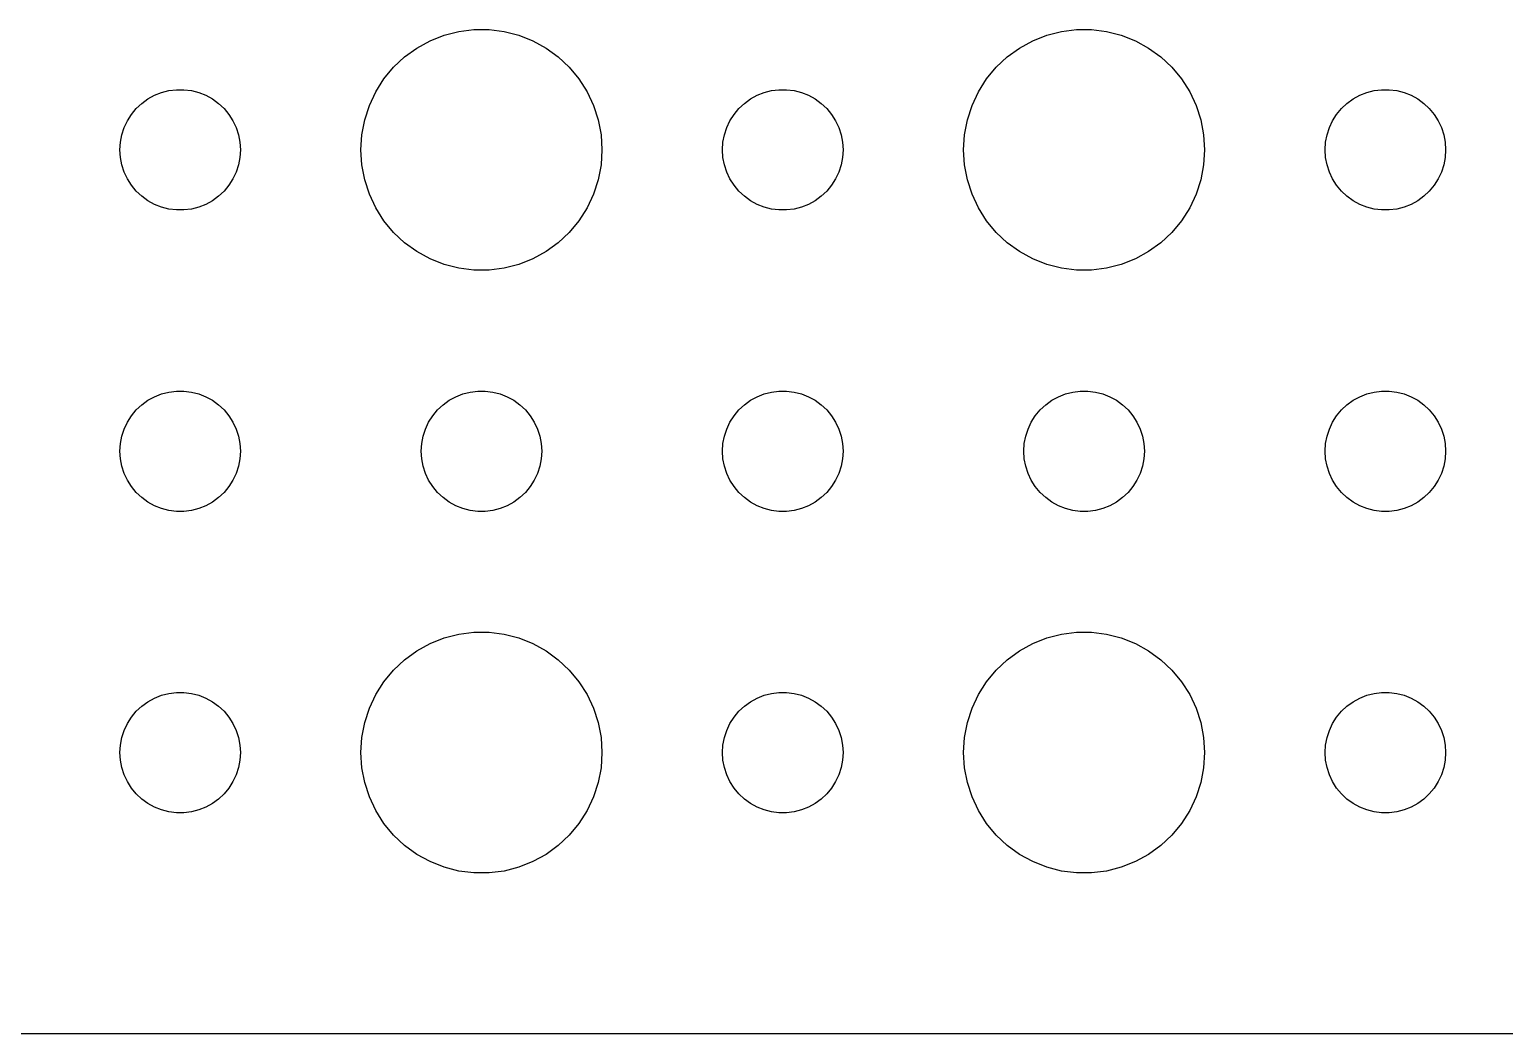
# Model space of a CAD drawing. Header units: metres. Extents: x -142 to 142, y -112 to 112.
# Drawn here: x 33.75 to 70.47, y -111.99 to -87.01 of the extents above; entities that cross this region are included whole.
import ezdxf

# ---------------------------------------------------------------- set-up
doc = ezdxf.new("R2010")
doc.units = ezdxf.units.M

msp = doc.modelspace()

# ---------------------------------------------------------------- linework, layer by layer
for p, q in [((44.4379, -87.0531), (44.8116, -87.0059)), ((44.8116, -87.0059), (45.1884, -87.0059)), ((45.1884, -87.0059), (45.5621, -87.0531)), ((59.4379, -87.0531), (59.8116, -87.0059)), ((59.8116, -87.0059), (60.1884, -87.0059)), ((60.1884, -87.0059), (60.5621, -87.0531)), ((43.3925, -87.467), (43.7227, -87.2855)), ((43.7227, -87.2855), (44.0729, -87.1468)), ((44.0729, -87.1468), (44.4379, -87.0531)), ((45.5621, -87.0531), (45.927, -87.1468)), ((45.927, -87.1468), (46.2773, -87.2855)), ((46.2773, -87.2855), (46.6075, -87.467)), ((58.3925, -87.467), (58.7227, -87.2855)), ((58.7227, -87.2855), (59.0729, -87.1468)), ((59.0729, -87.1468), (59.4379, -87.0531)), ((60.5621, -87.0531), (60.927, -87.1468)), ((60.927, -87.1468), (61.2773, -87.2855)), ((61.2773, -87.2855), (61.6075, -87.467)), ((42.8131, -87.9464), (43.0877, -87.6885)), ((43.0877, -87.6885), (43.3925, -87.467)), ((46.6075, -87.467), (46.9123, -87.6885)), ((46.9123, -87.6885), (47.1869, -87.9464)), ((57.8131, -87.9464), (58.0877, -87.6885)), ((58.0877, -87.6885), (58.3925, -87.467)), ((61.6075, -87.467), (61.9123, -87.6885)), ((61.9123, -87.6885), (62.1869, -87.9464)), ((42.5729, -88.2366), (42.8131, -87.9464)), ((47.1869, -87.9464), (47.427, -88.2366)), ((57.5729, -88.2366), (57.8131, -87.9464)), ((62.1869, -87.9464), (62.427, -88.2366)), ((42.3711, -88.5547), (42.5729, -88.2366)), ((47.427, -88.2366), (47.6289, -88.5547)), ((57.3711, -88.5547), (57.5729, -88.2366)), ((62.427, -88.2366), (62.6289, -88.5547)), ((36.4065, -88.9732), (36.5439, -88.8442)), ((36.5439, -88.8442), (36.6963, -88.7335)), ((36.6963, -88.7335), (36.8613, -88.6428)), ((36.8613, -88.6428), (37.0365, -88.5734)), ((37.0365, -88.5734), (37.2189, -88.5266)), ((37.2189, -88.5266), (37.4058, -88.503)), ((37.4058, -88.503), (37.5942, -88.503)), ((37.5942, -88.503), (37.7811, -88.5266)), ((37.7811, -88.5266), (37.9635, -88.5734)), ((37.9635, -88.5734), (38.1387, -88.6428)), ((38.1387, -88.6428), (38.3037, -88.7335)), ((38.3037, -88.7335), (38.4561, -88.8442)), ((38.4561, -88.8442), (38.5934, -88.9732)), ((42.2107, -88.8956), (42.3711, -88.5547)), ((47.6289, -88.5547), (47.7893, -88.8956)), ((51.4065, -88.9732), (51.5439, -88.8442)), ((51.5439, -88.8442), (51.6963, -88.7335)), ((51.6963, -88.7335), (51.8613, -88.6428)), ((51.8613, -88.6428), (52.0365, -88.5734)), ((52.0365, -88.5734), (52.2189, -88.5266)), ((52.2189, -88.5266), (52.4058, -88.503)), ((52.4058, -88.503), (52.5942, -88.503)), ((52.5942, -88.503), (52.7811, -88.5266)), ((52.7811, -88.5266), (52.9635, -88.5734)), ((52.9635, -88.5734), (53.1387, -88.6428)), ((53.1387, -88.6428), (53.3037, -88.7335)), ((53.3037, -88.7335), (53.4561, -88.8442)), ((53.4561, -88.8442), (53.5934, -88.9732)), ((57.2107, -88.8956), (57.3711, -88.5547)), ((62.6289, -88.5547), (62.7893, -88.8956)), ((66.4065, -88.9732), (66.5439, -88.8442)), ((66.5439, -88.8442), (66.6963, -88.7335)), ((66.6963, -88.7335), (66.8613, -88.6428)), ((66.8613, -88.6428), (67.0365, -88.5734)), ((67.0365, -88.5734), (67.2189, -88.5266)), ((67.2189, -88.5266), (67.4058, -88.503)), ((67.4058, -88.503), (67.5942, -88.503)), ((67.5942, -88.503), (67.7811, -88.5266)), ((67.7811, -88.5266), (67.9635, -88.5734)), ((67.9635, -88.5734), (68.1387, -88.6428)), ((68.1387, -88.6428), (68.3037, -88.7335)), ((68.3037, -88.7335), (68.4561, -88.8442)), ((68.4561, -88.8442), (68.5934, -88.9732)), ((36.1855, -89.2774), (36.2865, -89.1183)), ((36.2865, -89.1183), (36.4065, -88.9732)), ((38.5934, -88.9732), (38.7135, -89.1183)), ((38.7135, -89.1183), (38.8145, -89.2774)), ((42.0942, -89.2539), (42.2107, -88.8956)), ((47.7893, -88.8956), (47.9057, -89.2539)), ((51.1855, -89.2774), (51.2865, -89.1183)), ((51.2865, -89.1183), (51.4065, -88.9732)), ((53.5934, -88.9732), (53.7135, -89.1183)), ((53.7135, -89.1183), (53.8145, -89.2774)), ((57.0942, -89.2539), (57.2107, -88.8956)), ((62.7893, -88.8956), (62.9057, -89.2539)), ((66.1855, -89.2774), (66.2865, -89.1183)), ((66.2865, -89.1183), (66.4065, -88.9732)), ((68.5934, -88.9732), (68.7135, -89.1183)), ((68.7135, -89.1183), (68.8145, -89.2774)), ((36.0471, -89.627), (36.1053, -89.4478)), ((36.1053, -89.4478), (36.1855, -89.2774)), ((38.8145, -89.2774), (38.8947, -89.4478)), ((38.8947, -89.4478), (38.9529, -89.627)), ((42.0237, -89.624), (42.0942, -89.2539)), ((47.9057, -89.2539), (47.9763, -89.624)), ((51.0471, -89.627), (51.1053, -89.4478)), ((51.1053, -89.4478), (51.1855, -89.2774)), ((53.8145, -89.2774), (53.8947, -89.4478)), ((53.8947, -89.4478), (53.9529, -89.627)), ((57.0237, -89.624), (57.0942, -89.2539)), ((62.9057, -89.2539), (62.9763, -89.624)), ((66.0471, -89.627), (66.1053, -89.4478)), ((66.1053, -89.4478), (66.1855, -89.2774)), ((68.8145, -89.2774), (68.8947, -89.4478)), ((68.8947, -89.4478), (68.9529, -89.627)), ((36, -90), (36.0118, -89.812)), ((36.0118, -89.812), (36.0471, -89.627)), ((38.9529, -89.627), (38.9882, -89.812)), ((38.9882, -89.812), (39, -90)), ((42, -90), (42.0237, -89.624)), ((47.9763, -89.624), (48, -90)), ((51, -90), (51.0118, -89.812)), ((51.0118, -89.812), (51.0471, -89.627)), ((53.9529, -89.627), (53.9882, -89.812)), ((53.9882, -89.812), (54, -90)), ((57, -90), (57.0237, -89.624)), ((62.9763, -89.624), (63, -90)), ((66, -90), (66.0118, -89.812)), ((66.0118, -89.812), (66.0471, -89.627)), ((68.9529, -89.627), (68.9882, -89.812)), ((68.9882, -89.812), (69, -90)), ((36.0118, -90.188), (36, -90)), ((36.0471, -90.373), (36.0118, -90.188)), ((38.9882, -90.188), (38.9529, -90.373)), ((39, -90), (38.9882, -90.188)), ((42.0237, -90.376), (42, -90)), ((48, -90), (47.9763, -90.376)), ((51.0118, -90.188), (51, -90)), ((51.0471, -90.373), (51.0118, -90.188)), ((53.9882, -90.188), (53.9529, -90.373)), ((54, -90), (53.9882, -90.188)), ((57.0237, -90.376), (57, -90)), ((63, -90), (62.9763, -90.376)), ((66.0118, -90.188), (66, -90)), ((66.0471, -90.373), (66.0118, -90.188)), ((68.9882, -90.188), (68.9529, -90.373)), ((69, -90), (68.9882, -90.188)), ((36.1053, -90.5522), (36.0471, -90.373)), ((36.1855, -90.7226), (36.1053, -90.5522)), ((38.8947, -90.5522), (38.8145, -90.7226)), ((38.9529, -90.373), (38.8947, -90.5522)), ((42.0942, -90.7461), (42.0237, -90.376)), ((47.9763, -90.376), (47.9057, -90.7461)), ((51.1053, -90.5522), (51.0471, -90.373)), ((51.1855, -90.7226), (51.1053, -90.5522)), ((53.8947, -90.5522), (53.8145, -90.7226)), ((53.9529, -90.373), (53.8947, -90.5522)), ((57.0942, -90.7461), (57.0237, -90.376)), ((62.9763, -90.376), (62.9057, -90.7461)), ((66.1053, -90.5522), (66.0471, -90.373)), ((66.1855, -90.7226), (66.1053, -90.5522)), ((68.8947, -90.5522), (68.8145, -90.7226)), ((68.9529, -90.373), (68.8947, -90.5522)), ((36.2865, -90.8817), (36.1855, -90.7226)), ((36.4065, -91.0268), (36.2865, -90.8817)), ((36.5439, -91.1558), (36.4065, -91.0268)), ((38.5934, -91.0268), (38.4561, -91.1558)), ((38.7135, -90.8817), (38.5934, -91.0268)), ((38.8145, -90.7226), (38.7135, -90.8817)), ((42.2107, -91.1044), (42.0942, -90.7461)), ((47.9057, -90.7461), (47.7893, -91.1044)), ((51.2865, -90.8817), (51.1855, -90.7226)), ((51.4065, -91.0268), (51.2865, -90.8817)), ((51.5439, -91.1558), (51.4065, -91.0268)), ((53.5934, -91.0268), (53.4561, -91.1558)), ((53.7135, -90.8817), (53.5934, -91.0268)), ((53.8145, -90.7226), (53.7135, -90.8817)), ((57.2107, -91.1044), (57.0942, -90.7461)), ((62.9057, -90.7461), (62.7893, -91.1044)), ((66.2865, -90.8817), (66.1855, -90.7226)), ((66.4065, -91.0268), (66.2865, -90.8817)), ((66.5439, -91.1558), (66.4065, -91.0268)), ((68.5934, -91.0268), (68.4561, -91.1558)), ((68.7135, -90.8817), (68.5934, -91.0268)), ((68.8145, -90.7226), (68.7135, -90.8817)), ((36.6963, -91.2665), (36.5439, -91.1558)), ((36.8613, -91.3572), (36.6963, -91.2665)), ((37.0365, -91.4266), (36.8613, -91.3572)), ((38.1387, -91.3572), (37.9635, -91.4266)), ((38.3037, -91.2665), (38.1387, -91.3572)), ((38.4561, -91.1558), (38.3037, -91.2665)), ((42.3711, -91.4453), (42.2107, -91.1044)), ((47.7893, -91.1044), (47.6289, -91.4453)), ((51.6963, -91.2665), (51.5439, -91.1558)), ((51.8613, -91.3572), (51.6963, -91.2665)), ((52.0365, -91.4266), (51.8613, -91.3572)), ((53.1387, -91.3572), (52.9635, -91.4266)), ((53.3037, -91.2665), (53.1387, -91.3572)), ((53.4561, -91.1558), (53.3037, -91.2665)), ((57.3711, -91.4453), (57.2107, -91.1044)), ((62.7893, -91.1044), (62.6289, -91.4453)), ((66.6963, -91.2665), (66.5439, -91.1558)), ((66.8613, -91.3572), (66.6963, -91.2665)), ((67.0365, -91.4266), (66.8613, -91.3572)), ((68.1387, -91.3572), (67.9635, -91.4266)), ((68.3037, -91.2665), (68.1387, -91.3572)), ((68.4561, -91.1558), (68.3037, -91.2665)), ((37.2189, -91.4734), (37.0365, -91.4266)), ((37.4058, -91.497), (37.2189, -91.4734)), ((37.5942, -91.497), (37.4058, -91.497)), ((37.7811, -91.4734), (37.5942, -91.497)), ((37.9635, -91.4266), (37.7811, -91.4734)), ((42.5729, -91.7634), (42.3711, -91.4453)), ((42.8131, -92.0536), (42.5729, -91.7634)), ((47.427, -91.7634), (47.1869, -92.0536)), ((47.6289, -91.4453), (47.427, -91.7634)), ((52.2189, -91.4734), (52.0365, -91.4266)), ((52.4058, -91.497), (52.2189, -91.4734)), ((52.5942, -91.497), (52.4058, -91.497)), ((52.7811, -91.4734), (52.5942, -91.497)), ((52.9635, -91.4266), (52.7811, -91.4734)), ((57.5729, -91.7634), (57.3711, -91.4453)), ((57.8131, -92.0536), (57.5729, -91.7634)), ((62.427, -91.7634), (62.1869, -92.0536)), ((62.6289, -91.4453), (62.427, -91.7634)), ((67.2189, -91.4734), (67.0365, -91.4266)), ((67.4058, -91.497), (67.2189, -91.4734)), ((67.5942, -91.497), (67.4058, -91.497)), ((67.7811, -91.4734), (67.5942, -91.497)), ((67.9635, -91.4266), (67.7811, -91.4734)), ((43.0877, -92.3115), (42.8131, -92.0536)), ((47.1869, -92.0536), (46.9123, -92.3115)), ((58.0877, -92.3115), (57.8131, -92.0536)), ((62.1869, -92.0536), (61.9123, -92.3115)), ((43.3925, -92.533), (43.0877, -92.3115)), ((46.9123, -92.3115), (46.6075, -92.533)), ((58.3925, -92.533), (58.0877, -92.3115)), ((61.9123, -92.3115), (61.6075, -92.533)), ((43.7227, -92.7145), (43.3925, -92.533)), ((44.0729, -92.8532), (43.7227, -92.7145)), ((44.4379, -92.9469), (44.0729, -92.8532)), ((45.927, -92.8532), (45.5621, -92.9469)), ((46.2773, -92.7145), (45.927, -92.8532)), ((46.6075, -92.533), (46.2773, -92.7145)), ((58.7227, -92.7145), (58.3925, -92.533)), ((59.0729, -92.8532), (58.7227, -92.7145)), ((59.4379, -92.9469), (59.0729, -92.8532)), ((60.927, -92.8532), (60.5621, -92.9469)), ((61.2773, -92.7145), (60.927, -92.8532)), ((61.6075, -92.533), (61.2773, -92.7145)), ((44.8116, -92.9941), (44.4379, -92.9469)), ((45.1884, -92.9941), (44.8116, -92.9941)), ((45.5621, -92.9469), (45.1884, -92.9941)), ((59.8116, -92.9941), (59.4379, -92.9469)), ((60.1884, -92.9941), (59.8116, -92.9941)), ((60.5621, -92.9469), (60.1884, -92.9941)), ((36.6963, -96.2335), (36.8613, -96.1428)), ((36.8613, -96.1428), (37.0365, -96.0734)), ((37.0365, -96.0734), (37.2189, -96.0266)), ((37.2189, -96.0266), (37.4058, -96.003)), ((37.4058, -96.003), (37.5942, -96.003)), ((37.5942, -96.003), (37.7811, -96.0266)), ((37.7811, -96.0266), (37.9635, -96.0734)), ((37.9635, -96.0734), (38.1387, -96.1428)), ((38.1387, -96.1428), (38.3037, -96.2335)), ((44.1963, -96.2335), (44.3613, -96.1428)), ((44.3613, -96.1428), (44.5365, -96.0734)), ((44.5365, -96.0734), (44.7189, -96.0266)), ((44.7189, -96.0266), (44.9058, -96.003)), ((44.9058, -96.003), (45.0942, -96.003)), ((45.0942, -96.003), (45.2811, -96.0266)), ((45.2811, -96.0266), (45.4635, -96.0734)), ((45.4635, -96.0734), (45.6387, -96.1428)), ((45.6387, -96.1428), (45.8037, -96.2335)), ((51.6963, -96.2335), (51.8613, -96.1428)), ((51.8613, -96.1428), (52.0365, -96.0734)), ((52.0365, -96.0734), (52.2189, -96.0266)), ((52.2189, -96.0266), (52.4058, -96.003)), ((52.4058, -96.003), (52.5942, -96.003)), ((52.5942, -96.003), (52.7811, -96.0266)), ((52.7811, -96.0266), (52.9635, -96.0734)), ((52.9635, -96.0734), (53.1387, -96.1428)), ((53.1387, -96.1428), (53.3037, -96.2335)), ((59.1963, -96.2335), (59.3613, -96.1428)), ((59.3613, -96.1428), (59.5365, -96.0734)), ((59.5365, -96.0734), (59.7189, -96.0266)), ((59.7189, -96.0266), (59.9058, -96.003)), ((59.9058, -96.003), (60.0942, -96.003)), ((60.0942, -96.003), (60.2811, -96.0266)), ((60.2811, -96.0266), (60.4635, -96.0734)), ((60.4635, -96.0734), (60.6387, -96.1428)), ((60.6387, -96.1428), (60.8037, -96.2335)), ((66.6963, -96.2335), (66.8613, -96.1428)), ((66.8613, -96.1428), (67.0365, -96.0734)), ((67.0365, -96.0734), (67.2189, -96.0266)), ((67.2189, -96.0266), (67.4058, -96.003)), ((67.4058, -96.003), (67.5942, -96.003)), ((67.5942, -96.003), (67.7811, -96.0266)), ((67.7811, -96.0266), (67.9635, -96.0734)), ((67.9635, -96.0734), (68.1387, -96.1428)), ((68.1387, -96.1428), (68.3037, -96.2335)), ((36.2865, -96.6183), (36.4065, -96.4732)), ((36.4065, -96.4732), (36.5439, -96.3442)), ((36.5439, -96.3442), (36.6963, -96.2335)), ((38.3037, -96.2335), (38.4561, -96.3442)), ((38.4561, -96.3442), (38.5934, -96.4732)), ((38.5934, -96.4732), (38.7135, -96.6183)), ((43.7865, -96.6183), (43.9065, -96.4732)), ((43.9065, -96.4732), (44.0439, -96.3442)), ((44.0439, -96.3442), (44.1963, -96.2335)), ((45.8037, -96.2335), (45.9561, -96.3442)), ((45.9561, -96.3442), (46.0934, -96.4732)), ((46.0934, -96.4732), (46.2135, -96.6183)), ((51.2865, -96.6183), (51.4065, -96.4732)), ((51.4065, -96.4732), (51.5439, -96.3442)), ((51.5439, -96.3442), (51.6963, -96.2335)), ((53.3037, -96.2335), (53.4561, -96.3442)), ((53.4561, -96.3442), (53.5934, -96.4732)), ((53.5934, -96.4732), (53.7135, -96.6183)), ((58.7865, -96.6183), (58.9065, -96.4732)), ((58.9065, -96.4732), (59.0439, -96.3442)), ((59.0439, -96.3442), (59.1963, -96.2335)), ((60.8037, -96.2335), (60.9561, -96.3442)), ((60.9561, -96.3442), (61.0934, -96.4732)), ((61.0934, -96.4732), (61.2135, -96.6183)), ((66.2865, -96.6183), (66.4065, -96.4732)), ((66.4065, -96.4732), (66.5439, -96.3442)), ((66.5439, -96.3442), (66.6963, -96.2335)), ((68.3037, -96.2335), (68.4561, -96.3442)), ((68.4561, -96.3442), (68.5934, -96.4732)), ((68.5934, -96.4732), (68.7135, -96.6183)), ((36.1053, -96.9478), (36.1855, -96.7774)), ((36.1855, -96.7774), (36.2865, -96.6183)), ((38.7135, -96.6183), (38.8145, -96.7774)), ((38.8145, -96.7774), (38.8947, -96.9478)), ((43.6053, -96.9478), (43.6855, -96.7774)), ((43.6855, -96.7774), (43.7865, -96.6183)), ((46.2135, -96.6183), (46.3145, -96.7774)), ((46.3145, -96.7774), (46.3947, -96.9478)), ((51.1053, -96.9478), (51.1855, -96.7774)), ((51.1855, -96.7774), (51.2865, -96.6183)), ((53.7135, -96.6183), (53.8145, -96.7774)), ((53.8145, -96.7774), (53.8947, -96.9478)), ((58.6053, -96.9478), (58.6855, -96.7774)), ((58.6855, -96.7774), (58.7865, -96.6183)), ((61.2135, -96.6183), (61.3145, -96.7774)), ((61.3145, -96.7774), (61.3947, -96.9478)), ((66.1053, -96.9478), (66.1855, -96.7774)), ((66.1855, -96.7774), (66.2865, -96.6183)), ((68.7135, -96.6183), (68.8145, -96.7774)), ((68.8145, -96.7774), (68.8947, -96.9478)), ((36.0118, -97.312), (36.0471, -97.127)), ((36.0471, -97.127), (36.1053, -96.9478)), ((38.8947, -96.9478), (38.9529, -97.127)), ((38.9529, -97.127), (38.9882, -97.312)), ((43.5118, -97.312), (43.5471, -97.127)), ((43.5471, -97.127), (43.6053, -96.9478)), ((46.3947, -96.9478), (46.4529, -97.127)), ((46.4529, -97.127), (46.4882, -97.312)), ((51.0118, -97.312), (51.0471, -97.127)), ((51.0471, -97.127), (51.1053, -96.9478)), ((53.8947, -96.9478), (53.9529, -97.127)), ((53.9529, -97.127), (53.9882, -97.312)), ((58.5118, -97.312), (58.5471, -97.127)), ((58.5471, -97.127), (58.6053, -96.9478)), ((61.3947, -96.9478), (61.4529, -97.127)), ((61.4529, -97.127), (61.4882, -97.312)), ((66.0118, -97.312), (66.0471, -97.127)), ((66.0471, -97.127), (66.1053, -96.9478)), ((68.8947, -96.9478), (68.9529, -97.127)), ((68.9529, -97.127), (68.9882, -97.312)), ((36, -97.5), (36.0118, -97.312)), ((36.0118, -97.688), (36, -97.5)), ((38.9882, -97.312), (39, -97.5)), ((39, -97.5), (38.9882, -97.688)), ((43.5, -97.5), (43.5118, -97.312)), ((43.5118, -97.688), (43.5, -97.5)), ((46.4882, -97.312), (46.5, -97.5)), ((46.5, -97.5), (46.4882, -97.688)), ((51, -97.5), (51.0118, -97.312)), ((51.0118, -97.688), (51, -97.5)), ((53.9882, -97.312), (54, -97.5)), ((54, -97.5), (53.9882, -97.688)), ((58.5, -97.5), (58.5118, -97.312)), ((58.5118, -97.688), (58.5, -97.5)), ((61.4882, -97.312), (61.5, -97.5)), ((61.5, -97.5), (61.4882, -97.688)), ((66, -97.5), (66.0118, -97.312)), ((66.0118, -97.688), (66, -97.5)), ((68.9882, -97.312), (69, -97.5)), ((69, -97.5), (68.9882, -97.688)), ((36.0471, -97.873), (36.0118, -97.688)), ((36.1053, -98.0522), (36.0471, -97.873)), ((38.9529, -97.873), (38.8947, -98.0522)), ((38.9882, -97.688), (38.9529, -97.873)), ((43.5471, -97.873), (43.5118, -97.688)), ((43.6053, -98.0522), (43.5471, -97.873)), ((46.4529, -97.873), (46.3947, -98.0522)), ((46.4882, -97.688), (46.4529, -97.873)), ((51.0471, -97.873), (51.0118, -97.688)), ((51.1053, -98.0522), (51.0471, -97.873)), ((53.9529, -97.873), (53.8947, -98.0522)), ((53.9882, -97.688), (53.9529, -97.873)), ((58.5471, -97.873), (58.5118, -97.688)), ((58.6053, -98.0522), (58.5471, -97.873)), ((61.4529, -97.873), (61.3947, -98.0522)), ((61.4882, -97.688), (61.4529, -97.873)), ((66.0471, -97.873), (66.0118, -97.688)), ((66.1053, -98.0522), (66.0471, -97.873)), ((68.9529, -97.873), (68.8947, -98.0522)), ((68.9882, -97.688), (68.9529, -97.873)), ((36.1855, -98.2226), (36.1053, -98.0522)), ((36.2865, -98.3817), (36.1855, -98.2226)), ((36.4065, -98.5268), (36.2865, -98.3817)), ((38.7135, -98.3817), (38.5934, -98.5268)), ((38.8145, -98.2226), (38.7135, -98.3817)), ((38.8947, -98.0522), (38.8145, -98.2226)), ((43.6855, -98.2226), (43.6053, -98.0522)), ((43.7865, -98.3817), (43.6855, -98.2226)), ((43.9065, -98.5268), (43.7865, -98.3817)), ((46.2135, -98.3817), (46.0934, -98.5268)), ((46.3145, -98.2226), (46.2135, -98.3817)), ((46.3947, -98.0522), (46.3145, -98.2226)), ((51.1855, -98.2226), (51.1053, -98.0522)), ((51.2865, -98.3817), (51.1855, -98.2226)), ((51.4065, -98.5268), (51.2865, -98.3817)), ((53.7135, -98.3817), (53.5934, -98.5268)), ((53.8145, -98.2226), (53.7135, -98.3817)), ((53.8947, -98.0522), (53.8145, -98.2226)), ((58.6855, -98.2226), (58.6053, -98.0522)), ((58.7865, -98.3817), (58.6855, -98.2226)), ((58.9065, -98.5268), (58.7865, -98.3817)), ((61.2135, -98.3817), (61.0934, -98.5268)), ((61.3145, -98.2226), (61.2135, -98.3817)), ((61.3947, -98.0522), (61.3145, -98.2226)), ((66.1855, -98.2226), (66.1053, -98.0522)), ((66.2865, -98.3817), (66.1855, -98.2226)), ((66.4065, -98.5268), (66.2865, -98.3817)), ((68.7135, -98.3817), (68.5934, -98.5268)), ((68.8145, -98.2226), (68.7135, -98.3817)), ((68.8947, -98.0522), (68.8145, -98.2226)), ((36.5439, -98.6558), (36.4065, -98.5268)), ((36.6963, -98.7665), (36.5439, -98.6558)), ((38.4561, -98.6558), (38.3037, -98.7665)), ((38.5934, -98.5268), (38.4561, -98.6558)), ((44.0439, -98.6558), (43.9065, -98.5268)), ((44.1963, -98.7665), (44.0439, -98.6558)), ((45.9561, -98.6558), (45.8037, -98.7665)), ((46.0934, -98.5268), (45.9561, -98.6558)), ((51.5439, -98.6558), (51.4065, -98.5268)), ((51.6963, -98.7665), (51.5439, -98.6558)), ((53.4561, -98.6558), (53.3037, -98.7665)), ((53.5934, -98.5268), (53.4561, -98.6558)), ((59.0439, -98.6558), (58.9065, -98.5268)), ((59.1963, -98.7665), (59.0439, -98.6558)), ((60.9561, -98.6558), (60.8037, -98.7665)), ((61.0934, -98.5268), (60.9561, -98.6558)), ((66.5439, -98.6558), (66.4065, -98.5268)), ((66.6963, -98.7665), (66.5439, -98.6558)), ((68.4561, -98.6558), (68.3037, -98.7665)), ((68.5934, -98.5268), (68.4561, -98.6558)), ((36.8613, -98.8572), (36.6963, -98.7665)), ((37.0365, -98.9266), (36.8613, -98.8572)), ((37.2189, -98.9734), (37.0365, -98.9266)), ((37.4058, -98.997), (37.2189, -98.9734)), ((37.5942, -98.997), (37.4058, -98.997)), ((37.7811, -98.9734), (37.5942, -98.997)), ((37.9635, -98.9266), (37.7811, -98.9734)), ((38.1387, -98.8572), (37.9635, -98.9266)), ((38.3037, -98.7665), (38.1387, -98.8572)), ((44.3613, -98.8572), (44.1963, -98.7665)), ((44.5365, -98.9266), (44.3613, -98.8572)), ((44.7189, -98.9734), (44.5365, -98.9266)), ((44.9058, -98.997), (44.7189, -98.9734)), ((45.0942, -98.997), (44.9058, -98.997)), ((45.2811, -98.9734), (45.0942, -98.997)), ((45.4635, -98.9266), (45.2811, -98.9734)), ((45.6387, -98.8572), (45.4635, -98.9266)), ((45.8037, -98.7665), (45.6387, -98.8572)), ((51.8613, -98.8572), (51.6963, -98.7665)), ((52.0365, -98.9266), (51.8613, -98.8572)), ((52.2189, -98.9734), (52.0365, -98.9266)), ((52.4058, -98.997), (52.2189, -98.9734)), ((52.5942, -98.997), (52.4058, -98.997)), ((52.7811, -98.9734), (52.5942, -98.997)), ((52.9635, -98.9266), (52.7811, -98.9734)), ((53.1387, -98.8572), (52.9635, -98.9266)), ((53.3037, -98.7665), (53.1387, -98.8572)), ((59.3613, -98.8572), (59.1963, -98.7665)), ((59.5365, -98.9266), (59.3613, -98.8572)), ((59.7189, -98.9734), (59.5365, -98.9266)), ((59.9058, -98.997), (59.7189, -98.9734)), ((60.0942, -98.997), (59.9058, -98.997)), ((60.2811, -98.9734), (60.0942, -98.997)), ((60.4635, -98.9266), (60.2811, -98.9734)), ((60.6387, -98.8572), (60.4635, -98.9266)), ((60.8037, -98.7665), (60.6387, -98.8572)), ((66.8613, -98.8572), (66.6963, -98.7665)), ((67.0365, -98.9266), (66.8613, -98.8572)), ((67.2189, -98.9734), (67.0365, -98.9266)), ((67.4058, -98.997), (67.2189, -98.9734)), ((67.5942, -98.997), (67.4058, -98.997)), ((67.7811, -98.9734), (67.5942, -98.997)), ((67.9635, -98.9266), (67.7811, -98.9734)), ((68.1387, -98.8572), (67.9635, -98.9266)), ((68.3037, -98.7665), (68.1387, -98.8572)), ((44.0729, -102.147), (44.4379, -102.053)), ((44.4379, -102.053), (44.8116, -102.006)), ((44.8116, -102.006), (45.1884, -102.006)), ((45.1884, -102.006), (45.5621, -102.053)), ((45.5621, -102.053), (45.927, -102.147)), ((59.0729, -102.147), (59.4379, -102.053)), ((59.4379, -102.053), (59.8116, -102.006)), ((59.8116, -102.006), (60.1884, -102.006)), ((60.1884, -102.006), (60.5621, -102.053)), ((60.5621, -102.053), (60.927, -102.147)), ((43.3925, -102.467), (43.7227, -102.286)), ((43.7227, -102.286), (44.0729, -102.147)), ((45.927, -102.147), (46.2773, -102.286)), ((46.2773, -102.286), (46.6075, -102.467)), ((58.3925, -102.467), (58.7227, -102.286)), ((58.7227, -102.286), (59.0729, -102.147)), ((60.927, -102.147), (61.2773, -102.286)), ((61.2773, -102.286), (61.6075, -102.467)), ((42.8131, -102.946), (43.0877, -102.688)), ((43.0877, -102.688), (43.3925, -102.467)), ((46.6075, -102.467), (46.9123, -102.688)), ((46.9123, -102.688), (47.1869, -102.946)), ((57.8131, -102.946), (58.0877, -102.688)), ((58.0877, -102.688), (58.3925, -102.467)), ((61.6075, -102.467), (61.9123, -102.688)), ((61.9123, -102.688), (62.1869, -102.946)), ((42.5729, -103.237), (42.8131, -102.946)), ((47.1869, -102.946), (47.427, -103.237)), ((57.5729, -103.237), (57.8131, -102.946)), ((62.1869, -102.946), (62.427, -103.237)), ((37.0365, -103.573), (37.2189, -103.527)), ((37.2189, -103.527), (37.4058, -103.503)), ((37.4058, -103.503), (37.5942, -103.503)), ((37.5942, -103.503), (37.7811, -103.527)), ((37.7811, -103.527), (37.9635, -103.573)), ((42.3711, -103.555), (42.5729, -103.237)), ((47.427, -103.237), (47.6289, -103.555)), ((52.0365, -103.573), (52.2189, -103.527)), ((52.2189, -103.527), (52.4058, -103.503)), ((52.4058, -103.503), (52.5942, -103.503)), ((52.5942, -103.503), (52.7811, -103.527)), ((52.7811, -103.527), (52.9635, -103.573)), ((57.3711, -103.555), (57.5729, -103.237)), ((62.427, -103.237), (62.6289, -103.555)), ((67.0365, -103.573), (67.2189, -103.527)), ((67.2189, -103.527), (67.4058, -103.503)), ((67.4058, -103.503), (67.5942, -103.503)), ((67.5942, -103.503), (67.7811, -103.527)), ((67.7811, -103.527), (67.9635, -103.573)), ((36.4065, -103.973), (36.5439, -103.844)), ((36.5439, -103.844), (36.6963, -103.734)), ((36.6963, -103.734), (36.8613, -103.643)), ((36.8613, -103.643), (37.0365, -103.573)), ((37.9635, -103.573), (38.1387, -103.643)), ((38.1387, -103.643), (38.3037, -103.734)), ((38.3037, -103.734), (38.4561, -103.844)), ((38.4561, -103.844), (38.5934, -103.973)), ((42.0942, -104.254), (42.2107, -103.896)), ((42.2107, -103.896), (42.3711, -103.555)), ((47.6289, -103.555), (47.7893, -103.896)), ((47.7893, -103.896), (47.9057, -104.254)), ((51.4065, -103.973), (51.5439, -103.844)), ((51.5439, -103.844), (51.6963, -103.734)), ((51.6963, -103.734), (51.8613, -103.643)), ((51.8613, -103.643), (52.0365, -103.573)), ((52.9635, -103.573), (53.1387, -103.643)), ((53.1387, -103.643), (53.3037, -103.734)), ((53.3037, -103.734), (53.4561, -103.844)), ((53.4561, -103.844), (53.5934, -103.973)), ((57.0942, -104.254), (57.2107, -103.896)), ((57.2107, -103.896), (57.3711, -103.555)), ((62.6289, -103.555), (62.7893, -103.896)), ((62.7893, -103.896), (62.9057, -104.254)), ((66.4065, -103.973), (66.5439, -103.844)), ((66.5439, -103.844), (66.6963, -103.734)), ((66.6963, -103.734), (66.8613, -103.643)), ((66.8613, -103.643), (67.0365, -103.573)), ((67.9635, -103.573), (68.1387, -103.643)), ((68.1387, -103.643), (68.3037, -103.734)), ((68.3037, -103.734), (68.4561, -103.844)), ((68.4561, -103.844), (68.5934, -103.973)), ((36.1855, -104.277), (36.2865, -104.118)), ((36.2865, -104.118), (36.4065, -103.973)), ((38.5934, -103.973), (38.7135, -104.118)), ((38.7135, -104.118), (38.8145, -104.277)), ((42.0237, -104.624), (42.0942, -104.254)), ((47.9057, -104.254), (47.9763, -104.624)), ((51.1855, -104.277), (51.2865, -104.118)), ((51.2865, -104.118), (51.4065, -103.973)), ((53.5934, -103.973), (53.7135, -104.118)), ((53.7135, -104.118), (53.8145, -104.277)), ((57.0237, -104.624), (57.0942, -104.254)), ((62.9057, -104.254), (62.9763, -104.624)), ((66.1855, -104.277), (66.2865, -104.118)), ((66.2865, -104.118), (66.4065, -103.973)), ((68.5934, -103.973), (68.7135, -104.118)), ((68.7135, -104.118), (68.8145, -104.277)), ((36.0118, -104.812), (36.0471, -104.627)), ((36.0471, -104.627), (36.1053, -104.448)), ((36.1053, -104.448), (36.1855, -104.277)), ((38.8145, -104.277), (38.8947, -104.448)), ((38.8947, -104.448), (38.9529, -104.627)), ((38.9529, -104.627), (38.9882, -104.812)), ((42, -105), (42.0237, -104.624)), ((47.9763, -104.624), (48, -105)), ((51.0118, -104.812), (51.0471, -104.627)), ((51.0471, -104.627), (51.1053, -104.448)), ((51.1053, -104.448), (51.1855, -104.277)), ((53.8145, -104.277), (53.8947, -104.448)), ((53.8947, -104.448), (53.9529, -104.627)), ((53.9529, -104.627), (53.9882, -104.812)), ((57, -105), (57.0237, -104.624)), ((62.9763, -104.624), (63, -105)), ((66.0118, -104.812), (66.0471, -104.627)), ((66.0471, -104.627), (66.1053, -104.448)), ((66.1053, -104.448), (66.1855, -104.277)), ((68.8145, -104.277), (68.8947, -104.448)), ((68.8947, -104.448), (68.9529, -104.627)), ((68.9529, -104.627), (68.9882, -104.812)), ((36, -105), (36.0118, -104.812)), ((36.0118, -105.188), (36, -105)), ((38.9882, -104.812), (39, -105)), ((39, -105), (38.9882, -105.188)), ((42.0237, -105.376), (42, -105)), ((48, -105), (47.9763, -105.376)), ((51, -105), (51.0118, -104.812)), ((51.0118, -105.188), (51, -105)), ((53.9882, -104.812), (54, -105)), ((54, -105), (53.9882, -105.188)), ((57.0237, -105.376), (57, -105)), ((63, -105), (62.9763, -105.376)), ((66, -105), (66.0118, -104.812)), ((66.0118, -105.188), (66, -105)), ((68.9882, -104.812), (69, -105)), ((69, -105), (68.9882, -105.188)), ((36.0471, -105.373), (36.0118, -105.188)), ((36.1053, -105.552), (36.0471, -105.373)), ((38.9529, -105.373), (38.8947, -105.552)), ((38.9882, -105.188), (38.9529, -105.373)), ((51.0471, -105.373), (51.0118, -105.188)), ((51.1053, -105.552), (51.0471, -105.373)), ((53.9529, -105.373), (53.8947, -105.552)), ((53.9882, -105.188), (53.9529, -105.373)), ((66.0471, -105.373), (66.0118, -105.188)), ((66.1053, -105.552), (66.0471, -105.373)), ((68.9529, -105.373), (68.8947, -105.552)), ((68.9882, -105.188), (68.9529, -105.373)), ((36.1855, -105.723), (36.1053, -105.552)), ((36.2865, -105.882), (36.1855, -105.723)), ((38.8145, -105.723), (38.7135, -105.882)), ((38.8947, -105.552), (38.8145, -105.723)), ((42.0942, -105.746), (42.0237, -105.376)), ((47.9763, -105.376), (47.9057, -105.746)), ((51.1855, -105.723), (51.1053, -105.552)), ((51.2865, -105.882), (51.1855, -105.723)), ((53.8145, -105.723), (53.7135, -105.882)), ((53.8947, -105.552), (53.8145, -105.723)), ((57.0942, -105.746), (57.0237, -105.376)), ((62.9763, -105.376), (62.9057, -105.746)), ((66.1855, -105.723), (66.1053, -105.552)), ((66.2865, -105.882), (66.1855, -105.723)), ((68.8145, -105.723), (68.7135, -105.882)), ((68.8947, -105.552), (68.8145, -105.723)), ((36.4065, -106.027), (36.2865, -105.882)), ((36.5439, -106.156), (36.4065, -106.027)), ((38.5934, -106.027), (38.4561, -106.156)), ((38.7135, -105.882), (38.5934, -106.027)), ((42.2107, -106.104), (42.0942, -105.746)), ((42.3711, -106.445), (42.2107, -106.104)), ((47.7893, -106.104), (47.6289, -106.445)), ((47.9057, -105.746), (47.7893, -106.104)), ((51.4065, -106.027), (51.2865, -105.882)), ((51.5439, -106.156), (51.4065, -106.027)), ((53.5934, -106.027), (53.4561, -106.156)), ((53.7135, -105.882), (53.5934, -106.027)), ((57.2107, -106.104), (57.0942, -105.746)), ((57.3711, -106.445), (57.2107, -106.104)), ((62.7893, -106.104), (62.6289, -106.445)), ((62.9057, -105.746), (62.7893, -106.104)), ((66.4065, -106.027), (66.2865, -105.882)), ((66.5439, -106.156), (66.4065, -106.027)), ((68.5934, -106.027), (68.4561, -106.156)), ((68.7135, -105.882), (68.5934, -106.027)), ((36.6963, -106.266), (36.5439, -106.156)), ((36.8613, -106.357), (36.6963, -106.266)), ((37.0365, -106.427), (36.8613, -106.357)), ((37.2189, -106.473), (37.0365, -106.427)), ((37.4058, -106.497), (37.2189, -106.473)), ((37.7811, -106.473), (37.5942, -106.497)), ((37.9635, -106.427), (37.7811, -106.473)), ((38.1387, -106.357), (37.9635, -106.427)), ((38.3037, -106.266), (38.1387, -106.357)), ((38.4561, -106.156), (38.3037, -106.266)), ((42.5729, -106.763), (42.3711, -106.445)), ((47.6289, -106.445), (47.427, -106.763)), ((51.6963, -106.266), (51.5439, -106.156)), ((51.8613, -106.357), (51.6963, -106.266)), ((52.0365, -106.427), (51.8613, -106.357)), ((52.2189, -106.473), (52.0365, -106.427)), ((52.4058, -106.497), (52.2189, -106.473)), ((52.7811, -106.473), (52.5942, -106.497)), ((52.9635, -106.427), (52.7811, -106.473)), ((53.1387, -106.357), (52.9635, -106.427)), ((53.3037, -106.266), (53.1387, -106.357)), ((53.4561, -106.156), (53.3037, -106.266)), ((57.5729, -106.763), (57.3711, -106.445)), ((62.6289, -106.445), (62.427, -106.763)), ((66.6963, -106.266), (66.5439, -106.156)), ((66.8613, -106.357), (66.6963, -106.266)), ((67.0365, -106.427), (66.8613, -106.357)), ((67.2189, -106.473), (67.0365, -106.427)), ((67.4058, -106.497), (67.2189, -106.473)), ((67.7811, -106.473), (67.5942, -106.497)), ((67.9635, -106.427), (67.7811, -106.473)), ((68.1387, -106.357), (67.9635, -106.427)), ((68.3037, -106.266), (68.1387, -106.357)), ((68.4561, -106.156), (68.3037, -106.266)), ((37.5942, -106.497), (37.4058, -106.497)), ((42.8131, -107.054), (42.5729, -106.763)), ((47.427, -106.763), (47.1869, -107.054)), ((52.5942, -106.497), (52.4058, -106.497)), ((57.8131, -107.054), (57.5729, -106.763)), ((62.427, -106.763), (62.1869, -107.054)), ((67.5942, -106.497), (67.4058, -106.497)), ((43.0877, -107.312), (42.8131, -107.054)), ((47.1869, -107.054), (46.9123, -107.312)), ((58.0877, -107.312), (57.8131, -107.054)), ((62.1869, -107.054), (61.9123, -107.312)), ((43.3925, -107.533), (43.0877, -107.312)), ((43.7227, -107.714), (43.3925, -107.533)), ((46.6075, -107.533), (46.2773, -107.714)), ((46.9123, -107.312), (46.6075, -107.533)), ((58.3925, -107.533), (58.0877, -107.312)), ((58.7227, -107.714), (58.3925, -107.533)), ((61.6075, -107.533), (61.2773, -107.714)), ((61.9123, -107.312), (61.6075, -107.533)), ((44.0729, -107.853), (43.7227, -107.714)), ((44.4379, -107.947), (44.0729, -107.853)), ((45.927, -107.853), (45.5621, -107.947)), ((46.2773, -107.714), (45.927, -107.853)), ((59.0729, -107.853), (58.7227, -107.714)), ((59.4379, -107.947), (59.0729, -107.853)), ((60.927, -107.853), (60.5621, -107.947)), ((61.2773, -107.714), (60.927, -107.853)), ((44.8116, -107.994), (44.4379, -107.947)), ((45.1884, -107.994), (44.8116, -107.994)), ((45.5621, -107.947), (45.1884, -107.994)), ((59.8116, -107.994), (59.4379, -107.947)), ((60.1884, -107.994), (59.8116, -107.994)), ((60.5621, -107.947), (60.1884, -107.994)), ((-137.314, -111.99), (137.314, -111.99))]:
    msp.add_line(p, q)

doc.saveas('drawing.dxf')
